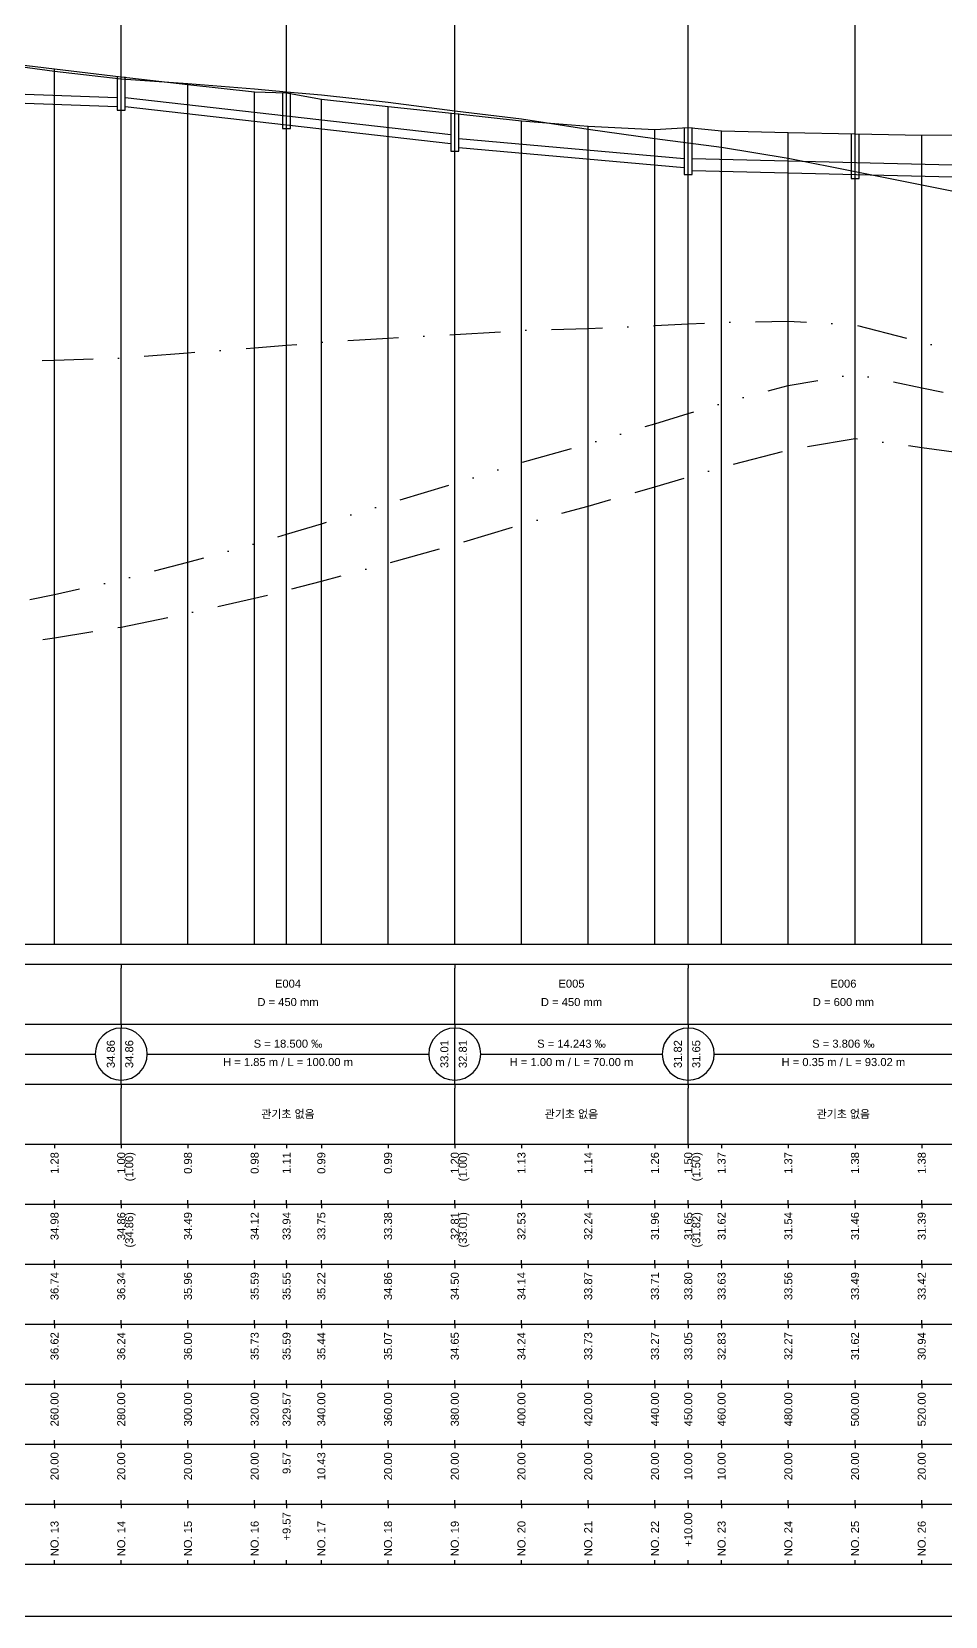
# Model space of a CAD drawing. Header units: millimetres. Extents: x -105495 to 3444, y -108190 to 2013.
# Drawn here: x 1137 to 1365.2, y -25760 to -25364 of the extents above; entities that cross this region are included whole.
import ezdxf
from ezdxf.enums import TextEntityAlignment as Align

# ---------------------------------------------------------------- set-up
doc = ezdxf.new("R2010")
doc.units = ezdxf.units.MM
for name, pattern in [('BORDER', [44.45, 12.7, -6.35, 12.7, -6.35, 0, -6.35]), ('DASHDOT', [25.4, 12.7, -6.35, 0, -6.35]), ('DIVIDE', [31.75, 12.7, -6.35, 0, -6.35, 0, -6.35])]:
    doc.linetypes.add(name, pattern=pattern)
for name, color, linetype in [('KZ_종단_계획선', 1, 'Continuous'), ('KZ_종단_관로', 4, 'Continuous'), ('KZ_종단_깃발', 7, 'Continuous'), ('KZ_종단_도각', 7, 'Continuous'), ('KZ_종단_맨홀', 4, 'Continuous'), ('KZ_종단_수직선', 7, 'Continuous'), ('KZ_종단_암선1', 56, 'DASHDOT'), ('KZ_종단_암선2', 4, 'DIVIDE'), ('KZ_종단_암선3', 6, 'BORDER'), ('KZ_종단_지반선', 3, 'Continuous'), ('KZ_종단_테이블문자', 7, 'Continuous'), ('KZ_종단_테이블선', 7, 'Continuous')]:
    doc.layers.add(name, color=color, linetype=linetype)
doc.styles.get("Standard").update_dxf_attribs({"font": 'arial.ttf'})

msp = doc.modelspace()

# ---------------------------------------------------------------- linework, layer by layer
at = {"layer": 'KZ_종단_계획선'}
msp.add_lwpolyline([(1126, -25371.31), (1142.67, -25373.3), (1159.33, -25375.28), (1176, -25377.21), (1192.67, -25379.07), (1200.64, -25379.27), (1209.33, -25380.88), (1226, -25382.69), (1242.67, -25384.5), (1259.33, -25386.29), (1276, -25387.66), (1292.67, -25388.45), (1301, -25387.98), (1309.33, -25388.83), (1326, -25389.19), (1342.67, -25389.55), (1359.33, -25389.91), (1369.76, -25389.78)], dxfattribs=at)
at = {"layer": 'KZ_종단_관로'}
for p, q in [((1074.16, -25377.45), (1158.33, -25380.45)), ((1074.16, -25379.7), (1158.33, -25382.7)), ((1160.33, -25380.45), (1241.67, -25389.7)), ((1160.33, -25382.7), (1241.67, -25391.95)), ((1243.67, -25390.68), (1300, -25395.67)), ((1243.67, -25392.93), (1300, -25397.92)), ((1302, -25395.73), (1377.52, -25397.5)), ((1302, -25398.73), (1377.52, -25400.5))]:
    msp.add_line(p, q, dxfattribs=at)
at = {"layer": 'KZ_종단_깃발'}
for p, q in [((1159.33, -25592), (1159.33, -25324.03)), ((1200.64, -25592), (1200.64, -25324.03)), ((1242.67, -25592), (1242.67, -25324.03)), ((1301, -25592), (1301, -25324.03)), ((1342.67, -25592), (1342.67, -25324.03))]:
    msp.add_line(p, q, dxfattribs=at)
at = {"layer": 'KZ_종단_도각'}
msp.add_lwpolyline([(881, -25760), (1722, -25760), (1722, -25166), (881, -25166)], close=True, dxfattribs=at)
at = {"layer": 'KZ_종단_맨홀'}
for points in [[(1158.33, -25375.28), (1158.33, -25383.64), (1160.33, -25383.64), (1160.33, -25375.28)], [(1199.64, -25379.27), (1199.64, -25388.22), (1201.64, -25388.22), (1201.64, -25379.27)], [(1241.67, -25384.5), (1241.67, -25393.87), (1243.67, -25393.87), (1243.67, -25384.5)], [(1300, -25387.98), (1300, -25399.73), (1302, -25399.73), (1302, -25387.98)], [(1341.67, -25389.55), (1341.67, -25400.68), (1343.67, -25400.68), (1343.67, -25389.55)]]:
    msp.add_lwpolyline(points, dxfattribs=at)
at = {"layer": 'KZ_종단_수직선'}
for p, q in [((1142.67, -25592), (1142.67, -25373.3)), ((1159.33, -25592), (1159.33, -25375.28)), ((1176, -25592), (1176, -25377.21)), ((1192.67, -25592), (1192.67, -25379.07)), ((1200.64, -25592), (1200.64, -25379.27)), ((1209.33, -25592), (1209.33, -25380.88)), ((1226, -25592), (1226, -25382.69)), ((1242.67, -25592), (1242.67, -25384.5)), ((1259.33, -25592), (1259.33, -25386.29)), ((1276, -25592), (1276, -25387.66)), ((1292.67, -25592), (1292.67, -25388.45)), ((1301, -25592), (1301, -25387.98)), ((1309.33, -25592), (1309.33, -25388.83)), ((1326, -25592), (1326, -25389.19)), ((1342.67, -25592), (1342.67, -25389.55)), ((1359.33, -25592), (1359.33, -25389.91))]:
    msp.add_line(p, q, dxfattribs=at)
at = {"layer": 'KZ_종단_암선1', "flags": 128}
msp.add_lwpolyline([(926, -25456.59), (941.17, -25470.75), (941.94, -25471.46), (941.94, -25471.46), (941.94, -25471.46), (941.94, -25471.46), (942.67, -25472.13), (955.2, -25470.66), (959.33, -25470.17), (976, -25466.11), (992.67, -25462.01), (1009.33, -25457.67), (1026, -25454.48), (1012.41, -25457.08), (1033.19, -25453.19), (1042.67, -25452.57), (1059.33, -25449.31), (1073.16, -25447.79), (1076, -25447.47), (1076.74, -25447.44), (1076.74, -25447.44), (1076.74, -25447.44), (1076.74, -25447.44), (1076.74, -25447.44), (1076.97, -25447.43), (1077.4, -25447.42), (1092.67, -25447.21), (1077.4, -25447.42), (1109.33, -25447.51), (1126, -25446.4), (1142.67, -25446.14), (1159.33, -25445.56), (1176, -25444.27), (1192.67, -25442.99), (1200.64, -25442.35), (1209.33, -25441.65), (1226, -25440.57), (1242.67, -25439.68), (1259.33, -25438.67), (1276, -25438.2), (1292.67, -25437.47), (1301, -25437.04), (1309.33, -25436.61), (1326, -25436.38), (1342.67, -25437.27), (1359.33, -25441.59), (1369.76, -25444.3), (1376, -25445.92), (1378.14, -25446.49), (1378.32, -25446.54), (1378.52, -25446.59), (1378.52, -25446.59), (1378.52, -25446.59), (1378.52, -25446.59), (1378.52, -25446.59), (1378.52, -25446.59), (1378.52, -25446.59), (1378.52, -25446.59), (1392.67, -25450.3), (1394.99, -25450.94), (1409.33, -25454.86), (1426, -25458.64), (1442.67, -25461.97), (1459.33, -25464.4), (1476, -25465.77), (1492.67, -25465.92), (1501.55, -25465.93), (1501.74, -25465.93), (1501.74, -25465.93), (1501.74, -25465.93), (1501.74, -25465.93), (1501.74, -25465.93), (1501.74, -25465.93), (1501.74, -25465.93), (1509.33, -25465.96), (1526, -25466.07), (1542.67, -25466.13), (1549.87, -25466.43), (1559.33, -25466.82), (1576, -25468.26), (1592.67, -25465.62), (1609.33, -25466.67), (1626, -25466.59), (1642.67, -25463.71), (1647.52, -25463.05), (1659.33, -25461.46), (1676, -25461.58)], dxfattribs=at)
at = {"layer": 'KZ_종단_암선2', "flags": 128}
msp.add_lwpolyline([(926, -25556.59), (941.17, -25569.42), (941.94, -25570.06), (941.94, -25570.06), (941.94, -25570.06), (941.94, -25570.06), (942.67, -25570.67), (955.2, -25566.72), (959.33, -25565.42), (976, -25557.9), (992.67, -25550.34), (1009.33, -25542.44), (1026, -25535.75), (1012.41, -25541.2), (1033.19, -25532.95), (1042.67, -25530.36), (1059.33, -25523.7), (1073.16, -25519.42), (1076, -25518.54), (1076.74, -25518.36), (1076.74, -25518.36), (1076.74, -25518.36), (1076.74, -25518.36), (1076.74, -25518.36), (1076.97, -25518.3), (1077.4, -25518.21), (1092.67, -25515.03), (1077.4, -25518.21), (1109.33, -25512.19), (1126, -25507.99), (1142.67, -25504.63), (1159.33, -25500.96), (1176, -25496.57), (1192.67, -25491.97), (1200.64, -25489.57), (1209.33, -25486.96), (1226, -25481.95), (1242.67, -25476.93), (1259.33, -25471.68), (1276, -25466.96), (1292.67, -25461.99), (1301, -25459.43), (1309.33, -25456.88), (1326, -25452.4), (1342.67, -25449.58), (1359.33, -25452.99), (1369.76, -25455.13), (1376, -25456.41), (1378.14, -25456.86), (1378.32, -25456.9), (1378.52, -25456.94), (1378.52, -25456.94), (1378.52, -25456.94), (1378.52, -25456.94), (1378.52, -25456.94), (1378.52, -25456.94), (1378.52, -25456.94), (1378.52, -25456.94), (1392.67, -25459.88), (1394.99, -25460.39), (1409.33, -25463.53), (1426, -25466.4), (1442.67, -25468.82), (1459.33, -25470.34), (1476, -25470.81), (1492.67, -25470.04), (1501.55, -25469.57), (1501.74, -25469.56), (1501.74, -25469.56), (1501.74, -25469.56), (1501.74, -25469.56), (1501.74, -25469.56), (1501.74, -25469.56), (1501.74, -25469.56), (1509.33, -25469.17), (1526, -25468.38), (1542.67, -25467.53), (1549.87, -25467.43), (1559.33, -25467.31)], dxfattribs=at)
at = {"layer": 'KZ_종단_암선3', "flags": 128}
msp.add_lwpolyline([(941.17, -25569.86), (941.94, -25570.52), (941.94, -25570.52), (941.94, -25570.52), (941.94, -25570.52), (942.67, -25571.13), (955.2, -25567.89), (959.33, -25566.82), (976, -25560.12), (992.67, -25553.39), (1009.33, -25546.25), (1026, -25540.35), (1012.41, -25545.16), (1033.19, -25537.89), (1042.67, -25535.77), (1059.33, -25529.94), (1073.16, -25526.39), (1076, -25525.66), (1076.74, -25525.51), (1076.74, -25525.51), (1076.74, -25525.51), (1076.74, -25525.51), (1076.74, -25525.51), (1076.97, -25525.47), (1077.4, -25525.4), (1092.67, -25523.05), (1077.4, -25525.4), (1109.33, -25521.14), (1126, -25517.9), (1142.67, -25515.5), (1159.33, -25512.78), (1176, -25509.35), (1192.67, -25505.61), (1200.64, -25503.56), (1209.33, -25501.32), (1226, -25496.85), (1242.67, -25492.17), (1259.33, -25487.12), (1276, -25482.57), (1292.67, -25477.77), (1301, -25475.31), (1309.33, -25472.84), (1326, -25468.54), (1342.67, -25465.67), (1359.33, -25467.89), (1369.76, -25469.29), (1376, -25470.13), (1378.14, -25470.43), (1378.32, -25470.45), (1378.52, -25470.48), (1378.52, -25470.48), (1378.52, -25470.48), (1378.52, -25470.48), (1378.52, -25470.48), (1378.52, -25470.48), (1378.52, -25470.48), (1378.52, -25470.48), (1392.67, -25472.41), (1394.99, -25472.75), (1409.33, -25474.87), (1426, -25476.55), (1442.67, -25477.78), (1459.33, -25478.11), (1476, -25477.39), (1492.67, -25475.43), (1501.55, -25474.32), (1501.74, -25474.3), (1501.74, -25474.3), (1501.74, -25474.3), (1501.74, -25474.3), (1501.74, -25474.3), (1501.74, -25474.3), (1501.74, -25474.3), (1509.33, -25473.37), (1526, -25471.39), (1542.67, -25469.35), (1549.87, -25468.74), (1559.33, -25467.94)], dxfattribs=at)
at = {"layer": 'KZ_종단_지반선', "flags": 128}
msp.add_lwpolyline([(1126, -25371.65), (1142.67, -25373.88), (1159.33, -25375.79), (1176, -25376.99), (1192.67, -25378.33), (1200.64, -25379.03), (1209.33, -25379.8), (1226, -25381.66), (1242.67, -25383.77), (1259.33, -25385.8), (1276, -25388.36), (1292.67, -25390.67), (1301, -25391.75), (1309.33, -25392.84), (1326, -25395.64), (1342.67, -25398.92), (1359.33, -25402.28), (1369.76, -25404.39)], dxfattribs=at)
at = {"layer": 'KZ_종단_테이블문자'}
for p, q in [((1159.33, -25597), (1159.33, -25598)), ((1159.33, -25597), (1159.33, -25598)), ((1159.33, -25611), (1159.33, -25598)), ((1159.33, -25611), (1159.33, -25598)), ((1242.67, -25597), (1242.67, -25598)), ((1242.67, -25597), (1242.67, -25598)), ((1242.67, -25611), (1242.67, -25598)), ((1242.67, -25611), (1242.67, -25598)), ((1301, -25597), (1301, -25598)), ((1301, -25597), (1301, -25598)), ((1301, -25611), (1301, -25598)), ((1301, -25611), (1301, -25598)), ((1159.33, -25612), (1159.33, -25611)), ((1159.33, -25612), (1159.33, -25611)), ((1159.33, -25612), (1159.33, -25613)), ((1159.33, -25612), (1159.33, -25613)), ((1242.67, -25612), (1242.67, -25611)), ((1242.67, -25612), (1242.67, -25611)), ((1242.67, -25612), (1242.67, -25613)), ((1242.67, -25612), (1242.67, -25613)), ((1301, -25612), (1301, -25611)), ((1301, -25612), (1301, -25611)), ((1301, -25612), (1301, -25613)), ((1301, -25612), (1301, -25613)), ((1159.33, -25626), (1159.33, -25613)), ((1159.33, -25626), (1159.33, -25613)), ((1242.67, -25626), (1242.67, -25613)), ((1242.67, -25626), (1242.67, -25613)), ((1301, -25626), (1301, -25613)), ((1301, -25626), (1301, -25613)), ((1079.57, -25619.5), (1152.92, -25619.5)), ((1165.75, -25619.5), (1236.25, -25619.5)), ((1249.08, -25619.5), (1294.58, -25619.5)), ((1307.42, -25619.5), (1372.1, -25619.5)), ((1159.33, -25627), (1159.33, -25626)), ((1159.33, -25627), (1159.33, -25626)), ((1159.33, -25627), (1159.33, -25628)), ((1159.33, -25627), (1159.33, -25628)), ((1159.33, -25641), (1159.33, -25628)), ((1159.33, -25641), (1159.33, -25628)), ((1242.67, -25627), (1242.67, -25626)), ((1242.67, -25627), (1242.67, -25626)), ((1242.67, -25627), (1242.67, -25628)), ((1242.67, -25627), (1242.67, -25628)), ((1242.67, -25641), (1242.67, -25628)), ((1242.67, -25641), (1242.67, -25628)), ((1301, -25627), (1301, -25626)), ((1301, -25627), (1301, -25626)), ((1301, -25627), (1301, -25628)), ((1301, -25627), (1301, -25628)), ((1301, -25641), (1301, -25628)), ((1301, -25641), (1301, -25628)), ((1159.33, -25642), (1159.33, -25641)), ((1159.33, -25642), (1159.33, -25641)), ((1242.67, -25642), (1242.67, -25641)), ((1242.67, -25642), (1242.67, -25641)), ((1301, -25642), (1301, -25641)), ((1301, -25642), (1301, -25641))]:
    msp.add_line(p, q, dxfattribs=at)
for centre, start, end in [((1159.33, -25619.5), 90, 270), ((1159.33, -25619.5), 270, 90), ((1242.67, -25619.5), 90, 270), ((1242.67, -25619.5), 270, 90), ((1301, -25619.5), 90, 270), ((1301, -25619.5), 270, 90)]:
    msp.add_arc(centre, 6.5, start, end, dxfattribs=at)
at = {"layer": 'KZ_종단_테이블선'}
for p, q in [((906, -25592), (1681, -25592)), ((906, -25597), (1681, -25597)), ((906, -25612), (1681, -25612)), ((906, -25627), (1681, -25627)), ((906, -25642), (1681, -25642)), ((1142.67, -25642), (1142.67, -25643)), ((1159.33, -25642), (1159.33, -25643)), ((1176, -25642), (1176, -25643)), ((1192.67, -25642), (1192.67, -25643)), ((1200.64, -25642), (1200.64, -25643)), ((1209.33, -25642), (1209.33, -25643)), ((1226, -25642), (1226, -25643)), ((1242.67, -25642), (1242.67, -25643)), ((1259.33, -25642), (1259.33, -25643)), ((1276, -25642), (1276, -25643)), ((1292.67, -25642), (1292.67, -25643)), ((1301, -25642), (1301, -25643)), ((1309.33, -25642), (1309.33, -25643)), ((1326, -25642), (1326, -25643)), ((1342.67, -25642), (1342.67, -25643)), ((1359.33, -25642), (1359.33, -25643)), ((906, -25657), (1681, -25657)), ((1142.67, -25657), (1142.67, -25656)), ((1142.67, -25657), (1142.67, -25658)), ((1159.33, -25657), (1159.33, -25656)), ((1159.33, -25657), (1159.33, -25658)), ((1176, -25657), (1176, -25656)), ((1176, -25657), (1176, -25658)), ((1192.67, -25657), (1192.67, -25656)), ((1192.67, -25657), (1192.67, -25658)), ((1200.64, -25657), (1200.64, -25656)), ((1200.64, -25657), (1200.64, -25658)), ((1209.33, -25657), (1209.33, -25656)), ((1209.33, -25657), (1209.33, -25658)), ((1226, -25657), (1226, -25656)), ((1226, -25657), (1226, -25658)), ((1242.67, -25657), (1242.67, -25656)), ((1242.67, -25657), (1242.67, -25658)), ((1259.33, -25657), (1259.33, -25656)), ((1259.33, -25657), (1259.33, -25658)), ((1276, -25657), (1276, -25656)), ((1276, -25657), (1276, -25658)), ((1292.67, -25657), (1292.67, -25656)), ((1292.67, -25657), (1292.67, -25658)), ((1301, -25657), (1301, -25656)), ((1301, -25657), (1301, -25658)), ((1309.33, -25657), (1309.33, -25656)), ((1309.33, -25657), (1309.33, -25658)), ((1326, -25657), (1326, -25656)), ((1326, -25657), (1326, -25658)), ((1342.67, -25657), (1342.67, -25656)), ((1342.67, -25657), (1342.67, -25658)), ((1359.33, -25657), (1359.33, -25656)), ((1359.33, -25657), (1359.33, -25658)), ((1142.67, -25672), (1142.67, -25671)), ((1159.33, -25672), (1159.33, -25671)), ((1176, -25672), (1176, -25671)), ((1192.67, -25672), (1192.67, -25671)), ((1200.64, -25672), (1200.64, -25671)), ((1209.33, -25672), (1209.33, -25671)), ((1226, -25672), (1226, -25671)), ((1242.67, -25672), (1242.67, -25671)), ((1259.33, -25672), (1259.33, -25671)), ((1276, -25672), (1276, -25671)), ((1292.67, -25672), (1292.67, -25671)), ((1301, -25672), (1301, -25671)), ((1309.33, -25672), (1309.33, -25671)), ((1326, -25672), (1326, -25671)), ((1342.67, -25672), (1342.67, -25671)), ((1359.33, -25672), (1359.33, -25671)), ((906, -25672), (1681, -25672)), ((1142.67, -25672), (1142.67, -25673)), ((1159.33, -25672), (1159.33, -25673)), ((1176, -25672), (1176, -25673)), ((1192.67, -25672), (1192.67, -25673)), ((1200.64, -25672), (1200.64, -25673)), ((1209.33, -25672), (1209.33, -25673)), ((1226, -25672), (1226, -25673)), ((1242.67, -25672), (1242.67, -25673)), ((1259.33, -25672), (1259.33, -25673)), ((1276, -25672), (1276, -25673)), ((1292.67, -25672), (1292.67, -25673)), ((1301, -25672), (1301, -25673)), ((1309.33, -25672), (1309.33, -25673)), ((1326, -25672), (1326, -25673)), ((1342.67, -25672), (1342.67, -25673)), ((1359.33, -25672), (1359.33, -25673)), ((906, -25687), (1681, -25687)), ((1142.67, -25687), (1142.67, -25686)), ((1142.67, -25687), (1142.67, -25688)), ((1159.33, -25687), (1159.33, -25686)), ((1159.33, -25687), (1159.33, -25688)), ((1176, -25687), (1176, -25686)), ((1176, -25687), (1176, -25688)), ((1192.67, -25687), (1192.67, -25686)), ((1192.67, -25687), (1192.67, -25688)), ((1200.64, -25687), (1200.64, -25686)), ((1200.64, -25687), (1200.64, -25688)), ((1209.33, -25687), (1209.33, -25686)), ((1209.33, -25687), (1209.33, -25688)), ((1226, -25687), (1226, -25686)), ((1226, -25687), (1226, -25688)), ((1242.67, -25687), (1242.67, -25686)), ((1242.67, -25687), (1242.67, -25688)), ((1259.33, -25687), (1259.33, -25686)), ((1259.33, -25687), (1259.33, -25688)), ((1276, -25687), (1276, -25686)), ((1276, -25687), (1276, -25688)), ((1292.67, -25687), (1292.67, -25686)), ((1292.67, -25687), (1292.67, -25688)), ((1301, -25687), (1301, -25686)), ((1301, -25687), (1301, -25688)), ((1309.33, -25687), (1309.33, -25686)), ((1309.33, -25687), (1309.33, -25688)), ((1326, -25687), (1326, -25686)), ((1326, -25687), (1326, -25688)), ((1342.67, -25687), (1342.67, -25686)), ((1342.67, -25687), (1342.67, -25688)), ((1359.33, -25687), (1359.33, -25686)), ((1359.33, -25687), (1359.33, -25688)), ((906, -25702), (1681, -25702)), ((1142.67, -25702), (1142.67, -25701)), ((1142.67, -25702), (1142.67, -25703)), ((1159.33, -25702), (1159.33, -25701)), ((1159.33, -25702), (1159.33, -25703)), ((1176, -25702), (1176, -25701)), ((1176, -25702), (1176, -25703)), ((1192.67, -25702), (1192.67, -25701)), ((1192.67, -25702), (1192.67, -25703)), ((1200.64, -25702), (1200.64, -25701)), ((1200.64, -25702), (1200.64, -25703)), ((1209.33, -25702), (1209.33, -25701)), ((1209.33, -25702), (1209.33, -25703)), ((1226, -25702), (1226, -25701)), ((1226, -25702), (1226, -25703)), ((1242.67, -25702), (1242.67, -25701)), ((1242.67, -25702), (1242.67, -25703)), ((1259.33, -25702), (1259.33, -25701)), ((1259.33, -25702), (1259.33, -25703)), ((1276, -25702), (1276, -25701)), ((1276, -25702), (1276, -25703)), ((1292.67, -25702), (1292.67, -25701)), ((1292.67, -25702), (1292.67, -25703)), ((1301, -25702), (1301, -25701)), ((1301, -25702), (1301, -25703)), ((1309.33, -25702), (1309.33, -25701)), ((1309.33, -25702), (1309.33, -25703)), ((1326, -25702), (1326, -25701)), ((1326, -25702), (1326, -25703)), ((1342.67, -25702), (1342.67, -25701)), ((1342.67, -25702), (1342.67, -25703)), ((1359.33, -25702), (1359.33, -25701)), ((1359.33, -25702), (1359.33, -25703)), ((906, -25717), (1681, -25717)), ((1142.67, -25717), (1142.67, -25716)), ((1142.67, -25717), (1142.67, -25718)), ((1159.33, -25717), (1159.33, -25716)), ((1159.33, -25717), (1159.33, -25718)), ((1176, -25717), (1176, -25716)), ((1176, -25717), (1176, -25718)), ((1192.67, -25717), (1192.67, -25716)), ((1192.67, -25717), (1192.67, -25718)), ((1200.64, -25717), (1200.64, -25716)), ((1200.64, -25717), (1200.64, -25718)), ((1209.33, -25717), (1209.33, -25716)), ((1209.33, -25717), (1209.33, -25718)), ((1226, -25717), (1226, -25716)), ((1226, -25717), (1226, -25718)), ((1242.67, -25717), (1242.67, -25716)), ((1242.67, -25717), (1242.67, -25718)), ((1259.33, -25717), (1259.33, -25716)), ((1259.33, -25717), (1259.33, -25718)), ((1276, -25717), (1276, -25716)), ((1276, -25717), (1276, -25718)), ((1292.67, -25717), (1292.67, -25716)), ((1292.67, -25717), (1292.67, -25718)), ((1301, -25717), (1301, -25716)), ((1301, -25717), (1301, -25718)), ((1309.33, -25717), (1309.33, -25716)), ((1309.33, -25717), (1309.33, -25718)), ((1326, -25717), (1326, -25716)), ((1326, -25717), (1326, -25718)), ((1342.67, -25717), (1342.67, -25716)), ((1342.67, -25717), (1342.67, -25718)), ((1359.33, -25717), (1359.33, -25716)), ((1359.33, -25717), (1359.33, -25718)), ((906, -25732), (1681, -25732)), ((1142.67, -25732), (1142.67, -25731)), ((1142.67, -25732), (1142.67, -25733)), ((1159.33, -25732), (1159.33, -25731)), ((1159.33, -25732), (1159.33, -25733)), ((1176, -25732), (1176, -25731)), ((1176, -25732), (1176, -25733)), ((1192.67, -25732), (1192.67, -25731)), ((1192.67, -25732), (1192.67, -25733)), ((1200.64, -25732), (1200.64, -25731)), ((1200.64, -25732), (1200.64, -25733)), ((1209.33, -25732), (1209.33, -25731)), ((1209.33, -25732), (1209.33, -25733)), ((1226, -25732), (1226, -25731)), ((1226, -25732), (1226, -25733)), ((1242.67, -25732), (1242.67, -25731)), ((1242.67, -25732), (1242.67, -25733)), ((1259.33, -25732), (1259.33, -25731)), ((1259.33, -25732), (1259.33, -25733)), ((1276, -25732), (1276, -25731)), ((1276, -25732), (1276, -25733)), ((1292.67, -25732), (1292.67, -25731)), ((1292.67, -25732), (1292.67, -25733)), ((1301, -25732), (1301, -25731)), ((1301, -25732), (1301, -25733)), ((1309.33, -25732), (1309.33, -25731)), ((1309.33, -25732), (1309.33, -25733)), ((1326, -25732), (1326, -25731)), ((1326, -25732), (1326, -25733)), ((1342.67, -25732), (1342.67, -25731)), ((1342.67, -25732), (1342.67, -25733)), ((1359.33, -25732), (1359.33, -25731)), ((1359.33, -25732), (1359.33, -25733)), ((1142.67, -25747), (1142.67, -25746)), ((1159.33, -25747), (1159.33, -25746)), ((1176, -25747), (1176, -25746)), ((1192.67, -25747), (1192.67, -25746)), ((1200.64, -25747), (1200.64, -25746)), ((1209.33, -25747), (1209.33, -25746)), ((1226, -25747), (1226, -25746)), ((1242.67, -25747), (1242.67, -25746)), ((1259.33, -25747), (1259.33, -25746)), ((1276, -25747), (1276, -25746)), ((1292.67, -25747), (1292.67, -25746)), ((1301, -25747), (1301, -25746)), ((1309.33, -25747), (1309.33, -25746)), ((1326, -25747), (1326, -25746)), ((1342.67, -25747), (1342.67, -25746)), ((1359.33, -25747), (1359.33, -25746)), ((906, -25747), (1681, -25747))]:
    msp.add_line(p, q, dxfattribs=at)

# ---------------------------------------------------------------- texts
at = {"layer": 'KZ_종단_테이블문자'}
for s, p in [('E004', (1201, -25603.5)), ('E005', (1271.83, -25603.5)), ('E006', (1339.76, -25603.5)), ('S = 18.500 ‰', (1201, -25618.5)), ('S = 14.243 ‰', (1271.83, -25618.5)), ('S = 3.806 ‰', (1339.76, -25618.5))]:
    msp.add_text(s, height=2, dxfattribs=at).set_placement(p, align=Align.BOTTOM_CENTER)
for s, p in [('D = 450 mm', (1201, -25605.5)), ('D = 450 mm', (1271.83, -25605.5)), ('D = 600 mm', (1339.76, -25605.5)), ('H = 1.85 m / L = 100.00 m', (1201, -25620.5)), ('H = 1.00 m / L = 70.00 m', (1271.83, -25620.5)), ('H = 0.35 m / L = 93.02 m', (1339.76, -25620.5))]:
    msp.add_text(s, height=2, dxfattribs=at).set_placement(p, align=Align.TOP_CENTER)
for s, p in [('34.86', (1158.33, -25619.5)), ('33.01', (1241.67, -25619.5)), ('31.82', (1300, -25619.5))]:
    msp.add_text(s, height=2, rotation=90, dxfattribs=at).set_placement(p, align=Align.BOTTOM_CENTER)
for s, p in [('34.86', (1160.33, -25619.5)), ('32.81', (1243.67, -25619.5)), ('31.65', (1302, -25619.5))]:
    msp.add_text(s, height=2, rotation=90, dxfattribs=at).set_placement(p, align=Align.TOP_CENTER)
for p in [(1201, -25634.5), (1271.83, -25634.5), (1339.76, -25634.5)]:
    msp.add_text('관기초 없음', height=2, dxfattribs=at).set_placement(p, align=Align.MIDDLE_CENTER)
for s, p in [('1.28', (1142.67, -25644)), ('1.00', (1159.33, -25644)), ('(1.00)', (1161.33, -25644)), ('0.98', (1176, -25644)), ('0.98', (1192.67, -25644)), ('1.11', (1200.64, -25644)), ('0.99', (1209.33, -25644)), ('0.99', (1226, -25644)), ('1.20', (1242.67, -25644)), ('(1.00)', (1244.67, -25644)), ('1.13', (1259.33, -25644)), ('1.14', (1276, -25644)), ('1.26', (1292.67, -25644)), ('1.50', (1301, -25644)), ('(1.50)', (1303, -25644)), ('1.37', (1309.33, -25644)), ('1.37', (1326, -25644)), ('1.38', (1342.67, -25644)), ('1.38', (1359.33, -25644)), ('34.98', (1142.67, -25659)), ('34.86', (1159.33, -25659)), ('(34.86)', (1161.33, -25659)), ('34.49', (1176, -25659)), ('34.12', (1192.67, -25659)), ('33.94', (1200.64, -25659)), ('33.75', (1209.33, -25659)), ('33.38', (1226, -25659)), ('32.81', (1242.67, -25659)), ('(33.01)', (1244.67, -25659)), ('32.53', (1259.33, -25659)), ('32.24', (1276, -25659)), ('31.96', (1292.67, -25659)), ('31.65', (1301, -25659)), ('(31.82)', (1303, -25659)), ('31.62', (1309.33, -25659)), ('31.54', (1326, -25659)), ('31.46', (1342.67, -25659)), ('31.39', (1359.33, -25659)), ('36.74', (1142.67, -25674)), ('36.34', (1159.33, -25674)), ('35.96', (1176, -25674)), ('35.59', (1192.67, -25674)), ('35.55', (1200.64, -25674)), ('35.22', (1209.33, -25674)), ('34.86', (1226, -25674)), ('34.50', (1242.67, -25674)), ('34.14', (1259.33, -25674)), ('33.87', (1276, -25674)), ('33.71', (1292.67, -25674)), ('33.80', (1301, -25674)), ('33.63', (1309.33, -25674)), ('33.56', (1326, -25674)), ('33.49', (1342.67, -25674)), ('33.42', (1359.33, -25674)), ('36.62', (1142.67, -25689)), ('36.24', (1159.33, -25689)), ('36.00', (1176, -25689)), ('35.73', (1192.67, -25689)), ('35.59', (1200.64, -25689)), ('35.44', (1209.33, -25689)), ('35.07', (1226, -25689)), ('34.65', (1242.67, -25689)), ('34.24', (1259.33, -25689)), ('33.73', (1276, -25689)), ('33.27', (1292.67, -25689)), ('33.05', (1301, -25689)), ('32.83', (1309.33, -25689)), ('32.27', (1326, -25689)), ('31.62', (1342.67, -25689)), ('30.94', (1359.33, -25689)), ('260.00', (1142.67, -25704)), ('280.00', (1159.33, -25704)), ('300.00', (1176, -25704)), ('320.00', (1192.67, -25704)), ('329.57', (1200.64, -25704)), ('340.00', (1209.33, -25704)), ('360.00', (1226, -25704)), ('380.00', (1242.67, -25704)), ('400.00', (1259.33, -25704)), ('420.00', (1276, -25704)), ('440.00', (1292.67, -25704)), ('450.00', (1301, -25704)), ('460.00', (1309.33, -25704)), ('480.00', (1326, -25704)), ('500.00', (1342.67, -25704)), ('520.00', (1359.33, -25704)), ('20.00', (1142.67, -25719)), ('20.00', (1159.33, -25719)), ('20.00', (1176, -25719)), ('20.00', (1192.67, -25719)), ('9.57', (1200.64, -25719)), ('10.43', (1209.33, -25719)), ('20.00', (1226, -25719)), ('20.00', (1242.67, -25719)), ('20.00', (1259.33, -25719)), ('20.00', (1276, -25719)), ('20.00', (1292.67, -25719)), ('10.00', (1301, -25719)), ('10.00', (1309.33, -25719)), ('20.00', (1326, -25719)), ('20.00', (1342.67, -25719)), ('20.00', (1359.33, -25719)), ('+9.57', (1200.64, -25734)), ('+10.00', (1301, -25734))]:
    msp.add_text(s, height=2, rotation=90, dxfattribs=at).set_placement(p, align=Align.MIDDLE_RIGHT)
for s, p in [('NO. 13', (1142.67, -25745)), ('NO. 14', (1159.33, -25745)), ('NO. 15', (1176, -25745)), ('NO. 16', (1192.67, -25745)), ('NO. 17', (1209.33, -25745)), ('NO. 18', (1226, -25745)), ('NO. 19', (1242.67, -25745)), ('NO. 20', (1259.33, -25745)), ('NO. 21', (1276, -25745)), ('NO. 22', (1292.67, -25745)), ('NO. 23', (1309.33, -25745)), ('NO. 24', (1326, -25745)), ('NO. 25', (1342.67, -25745)), ('NO. 26', (1359.33, -25745))]:
    msp.add_text(s, height=2, rotation=90, dxfattribs=at).set_placement(p, align=Align.MIDDLE_LEFT)

doc.saveas('drawing.dxf')
